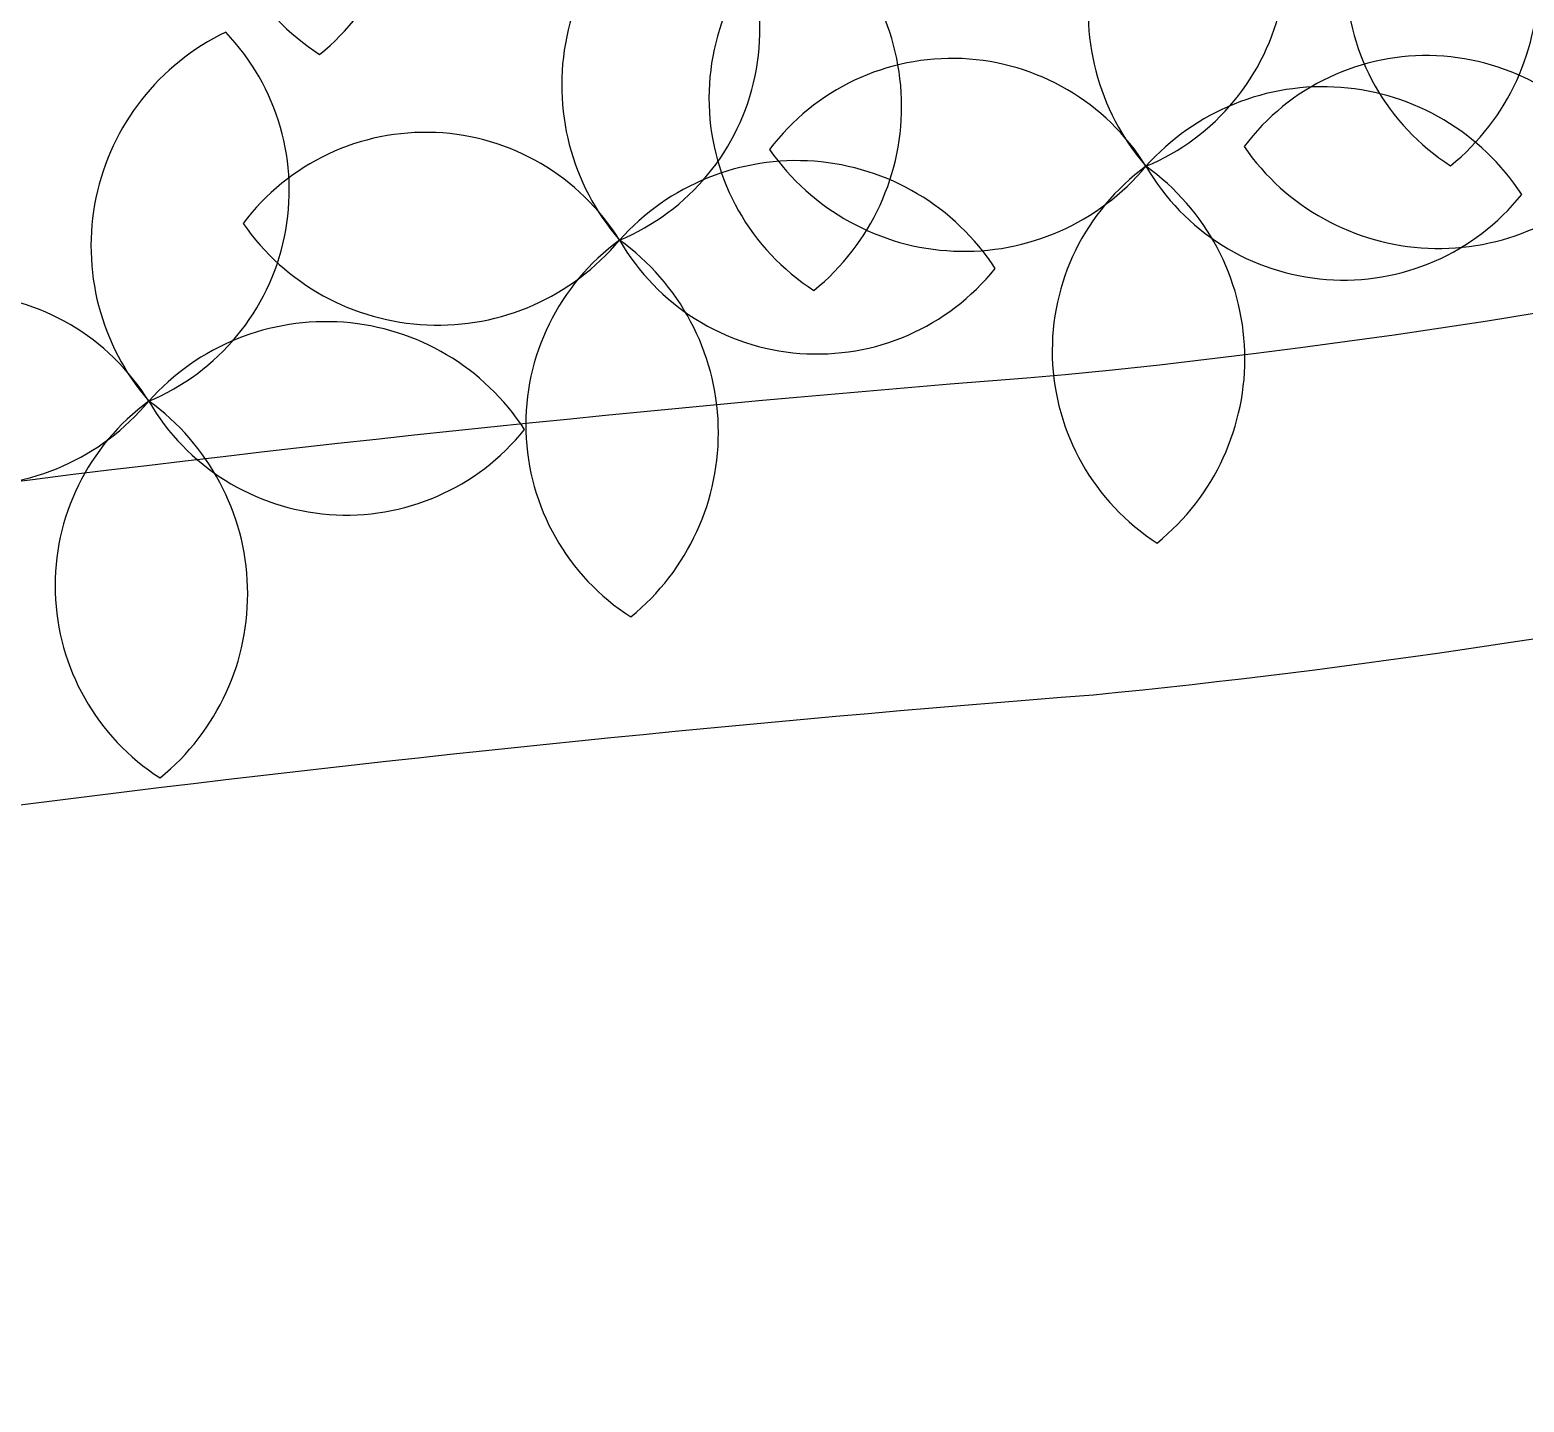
# Model space of a CAD drawing. Header units: metres. Extents: x 1769 to 3632, y 809 to 2652.
# Drawn here: x 2704.106 to 2705.036, y 1838.367 to 1839.221 of the extents above; entities that cross this region are included whole.
import ezdxf

# ---------------------------------------------------------------- set-up
doc = ezdxf.new("R2010")
doc.units = ezdxf.units.M
doc.header["$LTSCALE"] = 10
doc.layers.add('A-ANNO-NOTE', color=3, linetype='Continuous', lineweight=0)
doc.layers.add('A-WALL', color=6, linetype='Continuous')
doc.layers.add('L-PLNT', color=66, linetype='Continuous')

# ---------------------------------------------------------------- blocks, each defined once
blk = doc.blocks.new('A$Ce90ee609')
at = {"layer": 'L-PLNT', "color": 60}
for centre, radius, start, end in [((2.78442, 1.16362), 0.14217, 131.19734, 242.37379), ((2.61581, 1.14356), 0.14751, 314.11706, 59.45407), ((3.01723, 1.04516), 0.14751, 120.63717, 225.97418), ((2.84858, 1.06495), 0.14217, 297.71745, 48.8939), ((3.10396, 1.04462), 0.14217, 131.19734, 242.37379), ((2.93535, 1.02456), 0.14751, 314.11706, 59.45407), ((2.73419, 0.91937), 0.14751, 120.63717, 225.97418), ((2.56555, 0.93916), 0.14217, 297.71745, 48.8939), ((2.80107, 0.85365), 0.14217, 36.93775, 148.1142), ((3.03321, 0.85123), 0.14751, 38.1085, 143.44551), ((3.0309, 1.02102), 0.14217, 215.18878, 326.36523), ((2.79359, 1.02329), 0.14751, 219.85747, 325.19447), ((3.00835, 0.83211), 0.14217, 131.19734, 242.37379), ((2.83974, 0.81205), 0.14751, 314.11706, 59.45407), ((2.51803, 0.72786), 0.14217, 36.93775, 148.1142), ((2.75017, 0.72545), 0.14751, 38.1085, 143.44551), ((2.51055, 0.8975), 0.14751, 219.85747, 325.19447), ((2.72532, 0.70632), 0.14217, 131.19734, 242.37379), ((2.74786, 0.89523), 0.14217, 215.18878, 326.36523), ((2.5567, 0.68626), 0.14751, 314.11706, 59.45407)]:
    blk.add_arc(centre, radius, start, end, dxfattribs=at)
at = {"layer": 'L-PLNT', "color": 62}
for centre, radius, start, end in [((3.49193, 1.157), 0.14217, 131.19734, 242.37379), ((3.32331, 1.13694), 0.14751, 314.11706, 59.45407), ((3.33966, 1.11998), 0.14751, 120.63717, 225.97418), ((3.17101, 1.13978), 0.14217, 297.71745, 48.8939), ((3.41759, 0.9564), 0.14217, 36.93775, 148.1142), ((3.1235, 0.92848), 0.14217, 36.93775, 148.1142), ((3.35564, 0.92606), 0.14751, 38.1085, 143.44551), ((3.41011, 1.12604), 0.14751, 219.85747, 325.19447), ((3.35333, 1.09585), 0.14217, 215.18878, 326.36523), ((3.11602, 1.09812), 0.14751, 219.85747, 325.19447), ((3.33078, 0.90694), 0.14217, 131.19734, 242.37379), ((3.16217, 0.88688), 0.14751, 314.11706, 59.45407)]:
    blk.add_arc(centre, radius, start, end, dxfattribs=at)
blk = doc.blocks.new('A$C81f83876')
at = {"layer": 'A-WALL', "ltscale": 0.01}
for points in [[(-2.41273, -0.8537, -0.04745), (0.11823, -0.41342, 0.100861), (1.98644, 0.1632, 0.135914), (3.22383, 1.46997, -0.095292)], [(-1.4172, -0.41758, -0.027834), (0.10065, -0.21419, 0.100523), (1.88677, 0.33665, 0.126987), (2.99536, 1.46997, 0.126987)]]:
    blk.add_lwpolyline(points, format="xyb", dxfattribs=at)
at = {"layer": 'A-ANNO-NOTE', "rotation": 354.9202877747978}
blk.add_blockref('A$Ce90ee609', (-3.16328, -0.80781), dxfattribs=at)
at = {"ltscale": 0.01}
blk.add_wipeout([(2.09135, 1.46638), (1.90443, 1.44909), (1.63494, 1.40926), (1.22535, 1.31387), (1.06411, 1.26423), (0.89403, 1.20408), (0.64561, 1.10104), (0.46658, 1.01487), (0.2898, 0.91924), (0.05813, 0.77658), (-0.2158, 0.5793), (-0.45535, 0.37702), (-0.6559, 0.18236), (-0.77927, 0.06363), (-0.94587, -0.08184), (-1.15665, -0.2446), (-1.26958, -0.32315), (-1.48443, -0.45769), (-1.73331, -0.59147), (-1.98641, -0.70574), (-2.03425, -0.40689), (-1.58146, -0.16366), (-1.09308, 0.05608), (-0.85012, 0.23687), (-0.57502, 0.38391), (-0.35434, 0.551), (-0.16034, 0.69487), (0.06338, 0.91006), (0.18524, 0.9836), (0.27258, 1.07524), (0.37797, 1.11397), (0.4694, 1.11241), (0.63908, 1.25947), (0.67802, 1.25846), (0.75384, 1.27718), (0.81927, 1.27216), (0.86932, 1.3277), (1.10928, 1.45975), (1.24677, 1.54927), (1.66554, 1.46351), (1.92003, 1.46522)], dxfattribs=at).dxf.layer = 'A-WALL'

msp = doc.modelspace()

# ---------------------------------------------------------------- block references
at = {"layer": 'A-ANNO-NOTE'}
msp.add_blockref('A$C81f83876', (2704.64957, 1839.2209), dxfattribs=at)

doc.saveas('drawing.dxf')
